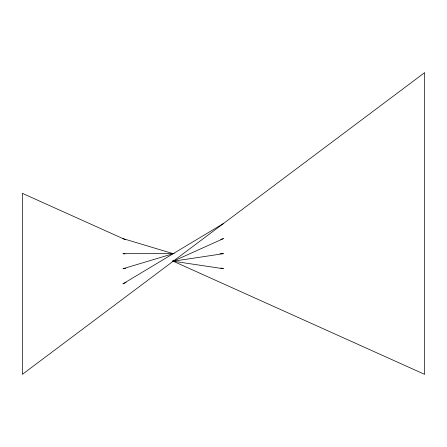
<?xml version="1.0" encoding="UTF-8"?>
<svg xmlns="http://www.w3.org/2000/svg" width="447" height="447" viewBox="0 0 447 447"><rect width="100%" height="100%" fill="white"/><g stroke="black" fill="none" stroke-linecap="round" stroke-linejoin="round"><path stroke-width="0.67" d="M223.5 223.5L122.925 283.845L126.11 282.415M172.576 261.501L223.5 238.586L220.835 239.385M174.213 253.371L122.925 268.759L125.68 268.345M172.525 261.316L223.5 253.672L220.008 253.672M173.212 253.672L122.925 253.672L124.992 253.98M172.525 261.115L223.5 268.759L220.835 267.96M122.925 238.586L172.877 253.572M125.473 239.732L22.35 193.327L22.35 374.362L424.65 72.638L424.65 374.362L172.576 260.931"/></g></svg>
